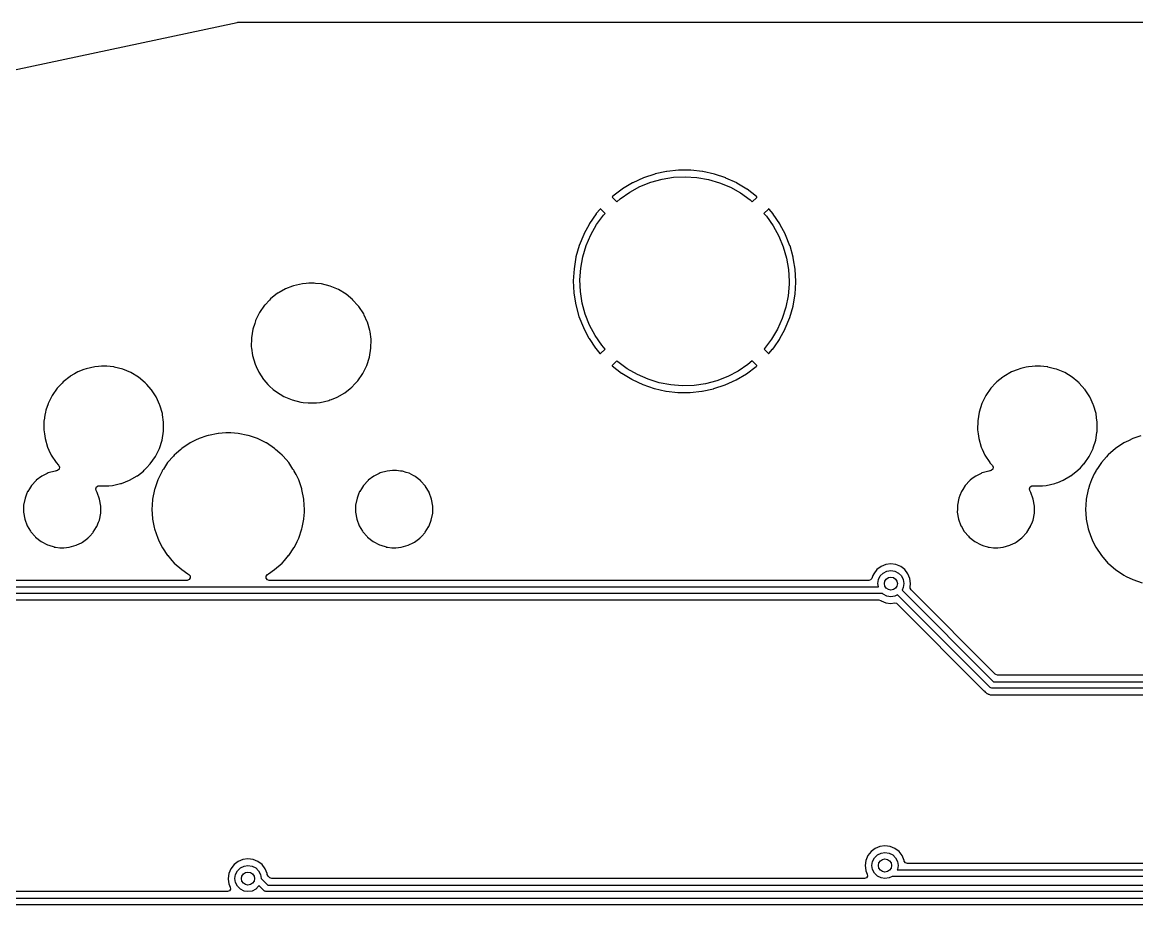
# Model space of a CAD drawing. Extents: x 0.6 to 14.8, y -5.2 to -0.6.
# Drawn here: x 12.115 to 13.458, y -1.656 to -0.594 of the extents above; entities that cross this region are included whole.
import ezdxf

# ---------------------------------------------------------------- set-up
doc = ezdxf.new("R2010")
doc.units = 0
doc.header["$MEASUREMENT"] = 0
doc.layers.add('BLACK', color=7, linetype='CONTINUOUS')

msp = doc.modelspace()

# ---------------------------------------------------------------- linework, layer by layer
at = {"layer": 'BLACK', "linetype": 'CONTINUOUS'}
for p, q in [((11.7682, -0.722441), (12.3743, -0.593609)), ((12.3743, -0.593609), (12.3751, -0.593524)), ((12.3751, -0.593524), (13.8593, -0.593524)), ((12.8777, -0.776304), (12.8641, -0.780837)), ((12.8779, -0.776248), (12.8777, -0.776304)), ((12.8918, -0.773204), (12.8779, -0.776248)), ((12.8921, -0.77317), (12.8918, -0.773204)), ((12.9063, -0.771652), (12.8921, -0.77317)), ((12.9065, -0.771641), (12.9063, -0.771652)), ((12.9208, -0.771666), (12.9065, -0.771641)), ((12.921, -0.771677), (12.9208, -0.771666)), ((12.9352, -0.773245), (12.921, -0.771677)), ((12.9354, -0.77328), (12.9352, -0.773245)), ((12.9493, -0.776372), (12.9354, -0.77328)), ((12.9495, -0.776429), (12.9493, -0.776372)), ((12.9631, -0.78101), (12.9495, -0.776429)), ((12.8508, -0.786984), (12.8385, -0.794321)), ((12.8474, -0.798208), (12.8597, -0.791518)), ((12.851, -0.786885), (12.8508, -0.786984)), ((12.8639, -0.780915), (12.851, -0.786885)), ((12.8597, -0.791518), (12.8728, -0.786249)), ((12.8641, -0.780837), (12.8639, -0.780915)), ((12.8728, -0.786249), (12.8863, -0.782466)), ((12.8863, -0.782466), (12.9002, -0.780218)), ((12.9002, -0.780218), (12.9143, -0.779531)), ((12.9143, -0.779531), (12.9283, -0.780414)), ((12.9283, -0.780414), (12.9422, -0.782856)), ((12.9422, -0.782856), (12.9556, -0.786827)), ((12.9556, -0.786827), (12.9686, -0.792278)), ((12.9633, -0.781088), (12.9631, -0.78101)), ((12.9762, -0.787104), (12.9633, -0.781088)), ((12.9764, -0.787203), (12.9762, -0.787104)), ((12.9886, -0.794583), (12.9764, -0.787203)), ((12.8264, -0.803533), (12.8262, -0.803994)), ((12.8262, -0.803994), (12.8262, -0.804168)), ((12.8262, -0.804168), (12.8262, -0.804194)), ((12.8262, -0.804194), (12.8318, -0.809769)), ((12.8268, -0.803194), (12.8264, -0.803533)), ((12.8269, -0.803057), (12.8268, -0.803194)), ((12.8383, -0.794439), (12.8269, -0.803057)), ((12.8358, -0.806235), (12.8474, -0.798208)), ((12.8385, -0.794321), (12.8383, -0.794439)), ((12.9686, -0.792278), (12.9809, -0.79914)), ((12.9809, -0.79914), (12.9923, -0.807328)), ((12.9888, -0.794701), (12.9886, -0.794583)), ((13.0002, -0.80336), (12.9888, -0.794701)), ((12.995, -0.809744), (13.0004, -0.804378)), ((13.0003, -0.803496), (13.0002, -0.80336)), ((13.0006, -0.803712), (13.0003, -0.803496)), ((13.0004, -0.804378), (13.0006, -0.80391)), ((13.0006, -0.803732), (13.0006, -0.803712)), ((13.0006, -0.80391), (13.0006, -0.803732)), ((12.8117, -0.818486), (12.807, -0.82401)), ((12.8118, -0.818412), (12.8117, -0.818486)), ((12.8119, -0.818392), (12.8118, -0.818412)), ((12.8124, -0.818631), (12.8119, -0.818392)), ((12.8176, -0.823867), (12.8124, -0.818631)), ((12.8318, -0.809769), (12.8358, -0.806235)), ((12.9923, -0.807328), (12.995, -0.809744)), ((13.0146, -0.818466), (13.0091, -0.823901)), ((13.0147, -0.818396), (13.0146, -0.818466)), ((13.0148, -0.818387), (13.0147, -0.818396)), ((13.0152, -0.818663), (13.0148, -0.818387)), ((13.0201, -0.824382), (13.0152, -0.818663)), ((12.8068, -0.824177), (12.7988, -0.83598)), ((12.807, -0.82401), (12.8068, -0.824177)), ((12.8075, -0.837265), (12.8158, -0.825886)), ((12.8158, -0.825886), (12.8176, -0.823867)), ((13.0091, -0.823901), (13.0121, -0.827257)), ((13.0121, -0.827257), (13.0202, -0.83875)), ((13.0202, -0.82455), (13.0201, -0.824382)), ((13.0282, -0.836381), (13.0202, -0.82455)), ((12.7987, -0.836161), (12.7919, -0.848765)), ((12.7988, -0.83598), (12.7987, -0.836161)), ((12.8005, -0.849495), (12.8075, -0.837265)), ((13.0202, -0.83875), (13.027, -0.851076)), ((13.0283, -0.836561), (13.0282, -0.836381)), ((13.035, -0.849189), (13.0283, -0.836561)), ((12.7919, -0.848955), (12.7865, -0.862213)), ((12.7919, -0.848765), (12.7919, -0.848955)), ((12.795, -0.862423), (12.8005, -0.849495)), ((13.027, -0.851076), (13.0324, -0.86408)), ((13.0351, -0.84938), (13.035, -0.849189)), ((13.0404, -0.862655), (13.0351, -0.84938)), ((12.7865, -0.862412), (12.7826, -0.876167)), ((12.7865, -0.862213), (12.7865, -0.862412)), ((12.7909, -0.875888), (12.795, -0.862423)), ((13.0324, -0.86408), (13.0362, -0.8776)), ((13.0405, -0.862856), (13.0404, -0.862655)), ((13.0443, -0.876623), (13.0405, -0.862856)), ((12.7825, -0.876373), (12.7802, -0.890464)), ((12.7826, -0.876167), (12.7825, -0.876373)), ((12.7884, -0.889722), (12.7909, -0.875888)), ((13.0362, -0.8776), (13.0386, -0.891468)), ((13.0443, -0.87683), (13.0443, -0.876623)), ((13.0448, -0.879646), (13.0443, -0.87683)), ((13.0466, -0.89093), (13.0448, -0.879646)), ((12.7802, -0.890674), (12.7793, -0.904939)), ((12.7802, -0.890464), (12.7802, -0.890674)), ((12.7874, -0.903753), (12.7884, -0.889722)), ((13.0386, -0.891468), (13.0394, -0.905512)), ((13.0467, -0.891139), (13.0466, -0.89093)), ((13.0474, -0.905456), (13.0467, -0.891139)), ((12.4409, -0.911387), (12.4324, -0.914692)), ((12.4423, -0.910863), (12.4409, -0.911387)), ((12.4424, -0.91081), (12.4423, -0.910862)), ((12.4423, -0.910862), (12.4423, -0.910863)), ((12.4529, -0.908446), (12.4424, -0.91081)), ((12.453, -0.908435), (12.4529, -0.908446)), ((12.4574, -0.908107), (12.453, -0.908435)), ((12.453, -0.908435), (12.453, -0.908435)), ((12.4608, -0.907854), (12.4574, -0.908107)), ((12.4672, -0.907854), (12.4608, -0.907854)), ((12.4687, -0.908003), (12.4672, -0.907854)), ((12.476, -0.908736), (12.4687, -0.908003)), ((12.4761, -0.90875), (12.476, -0.908736)), ((12.476, -0.908736), (12.476, -0.908736)), ((12.4865, -0.911387), (12.4761, -0.90875)), ((12.4964, -0.915529), (12.4865, -0.911387)), ((12.7793, -0.904939), (12.7793, -0.905149)), ((12.7793, -0.905149), (12.7801, -0.919419)), ((12.788, -0.917806), (12.7874, -0.903753)), ((13.0393, -0.909029), (13.0381, -0.923045)), ((13.0394, -0.905512), (13.0393, -0.909029)), ((13.0466, -0.920814), (13.0474, -0.906504)), ((13.0474, -0.905568), (13.0474, -0.905456)), ((13.0474, -0.906392), (13.0474, -0.905568)), ((13.0474, -0.906504), (13.0474, -0.906392)), ((12.4231, -0.920008), (12.4147, -0.926639)), ((12.4233, -0.919936), (12.4231, -0.920008)), ((12.4249, -0.919024), (12.4233, -0.919936)), ((12.4324, -0.914692), (12.4249, -0.919024)), ((12.5055, -0.921086), (12.4964, -0.915529)), ((12.5056, -0.921179), (12.5055, -0.921086)), ((12.5136, -0.927843), (12.5056, -0.921179)), ((12.7801, -0.919419), (12.7801, -0.919629)), ((12.7801, -0.919629), (12.7823, -0.933737)), ((12.7902, -0.931705), (12.788, -0.917806)), ((13.0381, -0.923045), (13.0354, -0.936843)), ((13.0441, -0.935107), (13.0465, -0.921024)), ((13.0465, -0.921024), (13.0466, -0.920814)), ((12.4074, -0.934441), (12.4013, -0.943242)), ((12.4081, -0.933737), (12.4074, -0.934441)), ((12.4134, -0.928043), (12.4081, -0.933737)), ((12.4147, -0.926639), (12.4134, -0.928043)), ((12.5138, -0.927935), (12.5136, -0.927843)), ((12.5139, -0.928043), (12.5138, -0.927935)), ((12.5197, -0.93456), (12.5139, -0.928043)), ((12.5139, -0.928043), (12.5139, -0.928043)), ((12.5209, -0.935927), (12.5197, -0.93456)), ((12.5268, -0.944885), (12.5209, -0.935927)), ((12.7823, -0.933737), (12.7824, -0.933943)), ((12.7824, -0.933943), (12.7862, -0.947724)), ((12.7938, -0.945279), (12.7902, -0.931705)), ((13.0354, -0.936843), (13.0312, -0.95025)), ((13.0402, -0.949054), (13.0441, -0.935313)), ((13.0441, -0.935313), (13.0441, -0.935107)), ((12.3965, -0.952987), (12.3955, -0.956159)), ((12.4013, -0.943242), (12.3965, -0.952849)), ((12.3965, -0.952849), (12.3965, -0.952987)), ((12.3965, -0.952987), (12.3965, -0.952987)), ((12.5274, -0.946292), (12.5268, -0.944885)), ((12.531, -0.954169), (12.5274, -0.946292)), ((12.7862, -0.947724), (12.7862, -0.947924)), ((12.7862, -0.947924), (12.7915, -0.961218)), ((12.799, -0.958356), (12.7938, -0.945279)), ((13.0312, -0.95025), (13.0254, -0.963099)), ((13.0347, -0.962492), (13.0401, -0.949254)), ((13.0401, -0.949254), (13.0402, -0.949054)), ((12.3933, -0.96305), (12.3916, -0.973623)), ((12.3955, -0.956159), (12.3933, -0.96305)), ((12.5312, -0.954612), (12.531, -0.954169)), ((12.5342, -0.964896), (12.5312, -0.954612)), ((12.5345, -0.966437), (12.5342, -0.964896)), ((12.5357, -0.975366), (12.5345, -0.966437)), ((12.7915, -0.961218), (12.7915, -0.96141)), ((12.7915, -0.96141), (12.7982, -0.97406)), ((12.8056, -0.970775), (12.799, -0.958356)), ((13.0254, -0.963099), (13.0183, -0.97523)), ((13.0279, -0.975263), (13.0346, -0.962683)), ((13.0346, -0.962683), (13.0347, -0.962492)), ((12.3916, -0.974133), (12.3914, -0.984333)), ((12.3916, -0.973623), (12.3916, -0.973767)), ((12.3916, -0.973767), (12.3916, -0.973767)), ((12.3916, -0.973767), (12.3916, -0.974133)), ((12.5355, -0.98622), (12.5357, -0.975509)), ((12.5357, -0.975509), (12.5357, -0.975366)), ((12.7982, -0.97406), (12.7983, -0.974241)), ((12.7983, -0.974241), (12.8063, -0.986101)), ((12.8136, -0.982381), (12.8056, -0.970775)), ((13.0183, -0.97523), (13.0099, -0.986493)), ((13.0216, -0.984333), (13.0277, -0.975443)), ((13.0277, -0.975443), (13.0279, -0.975263)), ((12.3914, -0.984333), (12.3914, -0.984476)), ((12.3914, -0.984476), (12.3914, -0.984476)), ((12.3914, -0.984476), (12.3917, -0.986076)), ((12.3917, -0.986076), (12.3929, -0.994947)), ((12.5338, -0.996792), (12.5355, -0.98622)), ((12.8063, -0.986101), (12.8064, -0.986269)), ((12.8064, -0.986269), (12.8115, -0.992362)), ((12.8115, -0.992362), (12.812, -0.992639)), ((12.812, -0.992639), (12.8121, -0.992631)), ((12.8121, -0.992631), (12.8122, -0.992558)), ((12.8122, -0.992558), (12.8176, -0.987106)), ((12.8176, -0.987106), (12.8136, -0.982381)), ((13.0099, -0.986493), (13.0092, -0.987208)), ((13.0092, -0.987208), (13.0144, -0.992392)), ((13.0144, -0.992392), (13.0149, -0.992631)), ((13.0149, -0.992631), (13.015, -0.99261)), ((13.015, -0.99261), (13.0151, -0.99254)), ((13.0151, -0.99254), (13.0195, -0.987385)), ((13.0195, -0.987385), (13.0197, -0.987218)), ((13.0197, -0.987218), (13.0216, -0.984333)), ((12.3929, -0.994947), (12.3959, -1.00523)), ((12.3959, -1.00523), (12.3959, -1.00536)), ((12.3959, -1.00536), (12.3959, -1.00536)), ((12.3959, -1.00536), (12.3973, -1.00834)), ((12.5305, -1.00713), (12.5306, -1.00699)), ((12.5306, -1.00699), (12.5338, -0.996792)), ((12.8264, -1.00666), (12.8261, -1.00713)), ((12.8317, -1.00132), (12.8264, -1.00666)), ((12.8331, -1.00258), (12.8317, -1.00132)), ((12.8444, -1.01093), (12.8331, -1.00258)), ((12.9896, -1.00586), (12.9779, -1.01373)), ((12.995, -1.00125), (12.9896, -1.00586)), ((13.0005, -1.00681), (12.995, -1.00125)), ((13.0003, -1.00747), (13.0006, -1.00701)), ((13.0006, -1.00684), (13.0005, -1.00681)), ((13.0006, -1.00701), (13.0006, -1.00684)), ((12.1731, -1.02001), (12.1647, -1.02664)), ((12.1733, -1.01994), (12.1731, -1.02001)), ((12.1785, -1.01696), (12.1733, -1.01994)), ((12.1824, -1.01469), (12.1785, -1.01696)), ((12.1898, -1.01184), (12.1824, -1.01469)), ((12.1923, -1.01086), (12.1898, -1.01184)), ((12.1924, -1.01081), (12.1923, -1.01086)), ((12.1923, -1.01086), (12.1923, -1.01086)), ((12.2029, -1.00845), (12.1924, -1.01081)), ((12.203, -1.00844), (12.2029, -1.00845)), ((12.2073, -1.00812), (12.203, -1.00844)), ((12.203, -1.00844), (12.203, -1.00844)), ((12.2108, -1.00785), (12.2073, -1.00812)), ((12.2172, -1.00785), (12.2108, -1.00785)), ((12.2213, -1.00827), (12.2172, -1.00785)), ((12.226, -1.00874), (12.2213, -1.00827)), ((12.2261, -1.00875), (12.226, -1.00874)), ((12.226, -1.00874), (12.226, -1.00874)), ((12.2365, -1.01139), (12.2261, -1.00875)), ((12.2464, -1.01553), (12.2365, -1.01139)), ((12.2555, -1.02109), (12.2464, -1.01553)), ((12.3973, -1.00834), (12.4003, -1.01496)), ((12.4003, -1.01496), (12.4062, -1.02392)), ((12.5197, -1.0254), (12.5258, -1.0166)), ((12.5258, -1.0166), (12.5305, -1.00713)), ((12.8261, -1.00713), (12.8262, -1.00731)), ((12.8262, -1.00731), (12.8262, -1.00736)), ((12.8262, -1.00736), (12.8376, -1.01606)), ((12.8376, -1.01606), (12.8377, -1.01618)), ((12.8377, -1.01618), (12.8499, -1.0236)), ((12.8566, -1.01796), (12.8444, -1.01093)), ((12.8695, -1.02359), (12.8566, -1.01796)), ((12.9654, -1.02024), (12.9523, -1.02533)), ((12.9779, -1.01373), (12.9654, -1.02024)), ((12.9756, -1.02426), (12.9879, -1.01696)), ((12.9879, -1.01696), (12.988, -1.01685)), ((12.988, -1.01685), (12.9995, -1.00827)), ((12.9995, -1.00827), (12.9996, -1.00813)), ((12.9996, -1.00813), (13.0003, -1.00747)), ((13.298, -1.0201), (13.2968, -1.02109)), ((13.2981, -1.02001), (13.298, -1.0201)), ((13.298, -1.0201), (13.298, -1.0201)), ((13.3074, -1.01469), (13.2981, -1.02001)), ((13.3152, -1.01167), (13.3074, -1.01469)), ((13.3173, -1.01086), (13.3152, -1.01167)), ((13.3174, -1.01081), (13.3173, -1.01086)), ((13.3173, -1.01086), (13.3173, -1.01086)), ((13.3184, -1.01059), (13.3174, -1.01081)), ((13.3249, -1.00912), (13.3184, -1.01059)), ((13.3279, -1.00845), (13.3249, -1.00912)), ((13.328, -1.00844), (13.3279, -1.00845)), ((13.3323, -1.00812), (13.328, -1.00844)), ((13.328, -1.00844), (13.328, -1.00844)), ((13.3358, -1.00785), (13.3323, -1.00812)), ((13.3422, -1.00785), (13.3358, -1.00785)), ((13.3463, -1.00827), (13.3422, -1.00785)), ((13.351, -1.00874), (13.3463, -1.00827)), ((13.3511, -1.00875), (13.351, -1.00874)), ((13.351, -1.00874), (13.351, -1.00874)), ((13.3512, -1.00879), (13.3511, -1.00875)), ((13.3593, -1.01084), (13.3512, -1.00879)), ((13.3512, -1.00879), (13.3512, -1.00879)), ((13.3615, -1.01139), (13.3593, -1.01084)), ((13.3714, -1.01553), (13.3615, -1.01139)), ((13.3805, -1.02109), (13.3714, -1.01553)), ((12.1579, -1.0339), (12.1574, -1.03444)), ((12.1634, -1.02804), (12.1579, -1.0339)), ((12.1647, -1.02664), (12.1634, -1.02804)), ((12.2556, -1.02118), (12.2555, -1.02109)), ((12.2636, -1.02784), (12.2556, -1.02118)), ((12.2638, -1.02794), (12.2636, -1.02784)), ((12.2639, -1.02804), (12.2638, -1.02794)), ((12.2654, -1.02977), (12.2639, -1.02804)), ((12.2639, -1.02804), (12.2639, -1.02804)), ((12.2709, -1.03593), (12.2654, -1.02977)), ((12.4062, -1.02392), (12.4063, -1.02402)), ((12.4063, -1.02402), (12.4063, -1.02402)), ((12.4063, -1.02402), (12.4115, -1.02984)), ((12.4115, -1.02984), (12.4133, -1.03191)), ((12.4133, -1.03191), (12.4135, -1.032)), ((12.4135, -1.032), (12.4135, -1.032)), ((12.4135, -1.032), (12.4179, -1.03573)), ((12.5105, -1.03469), (12.5124, -1.0332)), ((12.5124, -1.0332), (12.5162, -1.0291)), ((12.5162, -1.0291), (12.5196, -1.02551)), ((12.5196, -1.02551), (12.5197, -1.0254)), ((12.5196, -1.02551), (12.5196, -1.02551)), ((12.8499, -1.0236), (12.8501, -1.0237)), ((12.8501, -1.0237), (12.8631, -1.02976)), ((12.8631, -1.02976), (12.8633, -1.02984)), ((12.8633, -1.02984), (12.8768, -1.03447)), ((12.8829, -1.02775), (12.8695, -1.02359)), ((12.8967, -1.03039), (12.8829, -1.02775)), ((12.9107, -1.03147), (12.8967, -1.03039)), ((12.9248, -1.03098), (12.9107, -1.03147)), ((12.9387, -1.02892), (12.9248, -1.03098)), ((12.9523, -1.02533), (12.9387, -1.02892)), ((12.9486, -1.03484), (12.9622, -1.03036)), ((12.9622, -1.03036), (12.9624, -1.03028)), ((12.9624, -1.03028), (12.9754, -1.02436)), ((12.9754, -1.02436), (12.9756, -1.02426)), ((13.2885, -1.02794), (13.2825, -1.03434)), ((13.2897, -1.02664), (13.2885, -1.02794)), ((13.2968, -1.02109), (13.2897, -1.02664)), ((13.3806, -1.02118), (13.3805, -1.02109)), ((13.3873, -1.02674), (13.3806, -1.02118)), ((13.3888, -1.02794), (13.3873, -1.02674)), ((13.3889, -1.02804), (13.3888, -1.02794)), ((13.3958, -1.03582), (13.3889, -1.02804)), ((13.3889, -1.02804), (13.3889, -1.02804)), ((12.1513, -1.04324), (12.1465, -1.05285)), ((12.1574, -1.03444), (12.1513, -1.04324)), ((12.271, -1.03605), (12.2709, -1.03593)), ((12.2718, -1.03738), (12.271, -1.03605)), ((12.271, -1.03605), (12.271, -1.03605)), ((12.2768, -1.04488), (12.2718, -1.03738)), ((12.2784, -1.04846), (12.2768, -1.04488)), ((12.4179, -1.03573), (12.4216, -1.03876)), ((12.4216, -1.03876), (12.4307, -1.04431)), ((12.4307, -1.04431), (12.4406, -1.04846)), ((12.4879, -1.04779), (12.4947, -1.04515)), ((12.4947, -1.04515), (12.504, -1.03984)), ((12.504, -1.03984), (12.5041, -1.03975)), ((12.5041, -1.03975), (12.5105, -1.03469)), ((12.8768, -1.03447), (12.877, -1.03452)), ((12.877, -1.03452), (12.8909, -1.03767)), ((12.8909, -1.03767), (12.8911, -1.0377)), ((12.8911, -1.0377), (12.9053, -1.03932)), ((12.9053, -1.03932), (12.9055, -1.03933)), ((12.9055, -1.03933), (12.9198, -1.03941)), ((12.9198, -1.03941), (12.92, -1.0394)), ((12.92, -1.0394), (12.9343, -1.03793)), ((12.9343, -1.03793), (12.9345, -1.03789)), ((12.9345, -1.03789), (12.9484, -1.0349)), ((12.9484, -1.0349), (12.9486, -1.03484)), ((13.2763, -1.04324), (13.2715, -1.05285)), ((13.2824, -1.03444), (13.2763, -1.04324)), ((13.2825, -1.03434), (13.2824, -1.03444)), ((13.2825, -1.03434), (13.2825, -1.03434)), ((13.3959, -1.03593), (13.3958, -1.03582)), ((13.396, -1.03605), (13.3959, -1.03593)), ((13.3968, -1.03729), (13.396, -1.03605)), ((13.396, -1.03605), (13.396, -1.03605)), ((13.4018, -1.04488), (13.3968, -1.03729)), ((13.4034, -1.04846), (13.4018, -1.04488)), ((12.1465, -1.05299), (12.144, -1.0609)), ((12.1465, -1.05285), (12.1465, -1.05299)), ((12.1465, -1.05299), (12.1465, -1.05299)), ((12.2809, -1.05385), (12.2784, -1.04846)), ((12.2812, -1.05461), (12.2809, -1.05385)), ((12.2842, -1.0649), (12.2812, -1.05461)), ((12.4406, -1.04846), (12.451, -1.05109)), ((12.451, -1.05109), (12.4511, -1.05111)), ((12.4511, -1.05111), (12.4511, -1.05111)), ((12.4511, -1.05111), (12.4537, -1.05136)), ((12.4537, -1.05136), (12.4599, -1.05199)), ((12.4599, -1.05199), (12.4663, -1.05199)), ((12.4663, -1.05199), (12.4698, -1.05172)), ((12.4698, -1.05172), (12.4741, -1.05141)), ((12.4741, -1.05141), (12.4742, -1.0514)), ((12.4741, -1.05141), (12.4741, -1.05141)), ((12.4742, -1.0514), (12.4847, -1.04903)), ((12.4847, -1.04903), (12.4861, -1.04849)), ((12.4861, -1.04849), (12.4879, -1.04779)), ((13.2715, -1.05285), (13.2683, -1.06305)), ((13.4059, -1.05385), (13.4034, -1.04846)), ((13.4062, -1.05461), (13.4059, -1.05385)), ((13.4092, -1.0649), (13.4062, -1.05461)), ((12.1416, -1.07377), (12.1415, -1.07449)), ((12.1417, -1.07283), (12.1416, -1.07362)), ((12.1416, -1.07362), (12.1416, -1.07377)), ((12.1416, -1.07377), (12.1416, -1.07377)), ((12.1427, -1.06666), (12.1417, -1.07283)), ((12.1433, -1.06305), (12.1427, -1.06666)), ((12.144, -1.0609), (12.1433, -1.06305)), ((12.2844, -1.06643), (12.2842, -1.0649)), ((12.2857, -1.07537), (12.2844, -1.06643)), ((13.2666, -1.07362), (13.2664, -1.08433)), ((13.2683, -1.06305), (13.2666, -1.07362)), ((13.4099, -1.06986), (13.4092, -1.0649)), ((13.4107, -1.07525), (13.4099, -1.06986)), ((12.1415, -1.07449), (12.1414, -1.08433)), ((12.1414, -1.08433), (12.1414, -1.08448)), ((12.1414, -1.08448), (12.1414, -1.08448)), ((12.1414, -1.08448), (12.1421, -1.08927)), ((12.2838, -1.09679), (12.2855, -1.08622)), ((12.2855, -1.08622), (12.2857, -1.07551)), ((12.2857, -1.07551), (12.2857, -1.07537)), ((13.2664, -1.08433), (13.2664, -1.08448)), ((13.2664, -1.08448), (13.2664, -1.08448)), ((13.2664, -1.08448), (13.2671, -1.08917)), ((13.4088, -1.09679), (13.4103, -1.08745)), ((13.4103, -1.08745), (13.4105, -1.08636)), ((13.4105, -1.08622), (13.4107, -1.07551)), ((13.4105, -1.08636), (13.4105, -1.08622)), ((13.4105, -1.08636), (13.4105, -1.08636)), ((13.4107, -1.07551), (13.4107, -1.07525)), ((12.1421, -1.08927), (12.1429, -1.09495)), ((12.1429, -1.09495), (12.1459, -1.10523)), ((12.2806, -1.10699), (12.2838, -1.09679)), ((12.3176, -1.10029), (12.3076, -1.10697)), ((12.3177, -1.10023), (12.3176, -1.10029)), ((12.3241, -1.09705), (12.3177, -1.10023)), ((12.3177, -1.10023), (12.3177, -1.10023)), ((12.3284, -1.09497), (12.3241, -1.09705)), ((12.338, -1.09171), (12.3284, -1.09497)), ((12.3396, -1.09115), (12.338, -1.09171)), ((12.3398, -1.09111), (12.3396, -1.09115)), ((12.3396, -1.09115), (12.3396, -1.09115)), ((12.3515, -1.08876), (12.3398, -1.09111)), ((12.3517, -1.08875), (12.3515, -1.08876)), ((12.3605, -1.08817), (12.3517, -1.08875)), ((12.3517, -1.08875), (12.3517, -1.08875)), ((12.3666, -1.08817), (12.3605, -1.08817)), ((12.3605, -1.08817), (12.3605, -1.08817)), ((12.3605, -1.08817), (12.3605, -1.08817)), ((12.3754, -1.08875), (12.3666, -1.08817)), ((12.3666, -1.08817), (12.3666, -1.08817)), ((12.3666, -1.08817), (12.3666, -1.08817)), ((12.3756, -1.08876), (12.3754, -1.08875)), ((12.3754, -1.08875), (12.3754, -1.08875)), ((12.3873, -1.09111), (12.3756, -1.08876)), ((12.3875, -1.09115), (12.3873, -1.09111)), ((12.3891, -1.09171), (12.3875, -1.09115)), ((12.3875, -1.09115), (12.3875, -1.09115)), ((12.3987, -1.09497), (12.3891, -1.09171)), ((12.403, -1.09705), (12.3987, -1.09497)), ((12.4094, -1.10023), (12.403, -1.09705)), ((12.4095, -1.10029), (12.4094, -1.10023)), ((12.4094, -1.10023), (12.4094, -1.10023)), ((12.4195, -1.10697), (12.4095, -1.10029)), ((13.2671, -1.08917), (13.2679, -1.09495)), ((13.2679, -1.09495), (13.2709, -1.10523)), ((13.4059, -1.10603), (13.4088, -1.09693)), ((13.4088, -1.09693), (13.4088, -1.09679)), ((13.4426, -1.10029), (13.4326, -1.10697)), ((13.4427, -1.10023), (13.4426, -1.10029)), ((13.4482, -1.09751), (13.4427, -1.10023)), ((13.4427, -1.10023), (13.4427, -1.10023)), ((13.4534, -1.09497), (13.4482, -1.09751)), ((13.463, -1.09171), (13.4534, -1.09497)), ((12.1459, -1.10523), (12.1459, -1.10536)), ((12.1459, -1.10536), (12.1459, -1.10536)), ((12.1459, -1.10536), (12.1475, -1.10885)), ((12.1475, -1.10885), (12.1503, -1.11496)), ((12.2758, -1.1166), (12.2806, -1.10699)), ((12.3013, -1.11246), (12.2985, -1.1149)), ((12.3065, -1.10795), (12.3013, -1.11246)), ((12.3076, -1.10697), (12.3065, -1.10795)), ((12.4206, -1.10795), (12.4195, -1.10697)), ((12.4258, -1.11246), (12.4206, -1.10795)), ((12.4286, -1.1149), (12.4258, -1.11246)), ((13.2709, -1.10523), (13.2709, -1.10536)), ((13.2709, -1.10536), (13.2709, -1.10536)), ((13.2709, -1.10536), (13.2719, -1.10759)), ((13.2719, -1.10759), (13.2753, -1.11496)), ((13.4008, -1.1166), (13.4056, -1.10699)), ((13.4056, -1.10699), (13.4059, -1.10603)), ((13.4325, -1.10706), (13.4239, -1.11457)), ((13.4326, -1.10697), (13.4325, -1.10706)), ((13.4325, -1.10706), (13.4325, -1.10706)), ((12.1503, -1.11496), (12.1562, -1.12392)), ((12.1562, -1.12392), (12.1589, -1.12689)), ((12.1589, -1.12689), (12.1593, -1.12739)), ((12.1593, -1.12739), (12.1603, -1.1296)), ((12.2651, -1.13036), (12.2696, -1.12551)), ((12.2696, -1.12551), (12.2697, -1.1254)), ((12.2696, -1.12551), (12.2696, -1.12551)), ((12.2697, -1.1254), (12.2758, -1.1166)), ((12.2906, -1.12395), (12.2855, -1.13165)), ((12.2975, -1.11606), (12.2906, -1.12395)), ((12.2984, -1.115), (12.2975, -1.11606)), ((12.2985, -1.1149), (12.2984, -1.115)), ((12.2984, -1.115), (12.2984, -1.115)), ((12.4287, -1.115), (12.4286, -1.1149)), ((12.4296, -1.11606), (12.4287, -1.115)), ((12.4287, -1.115), (12.4287, -1.115)), ((12.4365, -1.12395), (12.4296, -1.11606)), ((12.4416, -1.13165), (12.4365, -1.12395)), ((13.2753, -1.11496), (13.2812, -1.12392)), ((13.2812, -1.12392), (13.2813, -1.12402)), ((13.2813, -1.12402), (13.2813, -1.12402)), ((13.2813, -1.12402), (13.2843, -1.12739)), ((13.2843, -1.12739), (13.2853, -1.1296)), ((13.3903, -1.13009), (13.3946, -1.12551)), ((13.3946, -1.12551), (13.3947, -1.1254)), ((13.3946, -1.12551), (13.3946, -1.12551)), ((13.3947, -1.1254), (13.4008, -1.1166)), ((13.4156, -1.12395), (13.4108, -1.13119)), ((13.4219, -1.11678), (13.4156, -1.12395)), ((13.4234, -1.115), (13.4219, -1.11678)), ((13.4235, -1.1149), (13.4234, -1.115)), ((13.4239, -1.11457), (13.4235, -1.1149)), ((12.1392, -1.14012), (12.1323, -1.14523)), ((12.1454, -1.13705), (12.1392, -1.14012)), ((12.1467, -1.13643), (12.1454, -1.13705)), ((12.1468, -1.13635), (12.1467, -1.13643)), ((12.1467, -1.13643), (12.1467, -1.13643)), ((12.155, -1.13403), (12.1468, -1.13635)), ((12.1561, -1.13393), (12.155, -1.13403)), ((12.1568, -1.13387), (12.1561, -1.13393)), ((12.158, -1.13356), (12.1568, -1.13387)), ((12.1598, -1.13195), (12.158, -1.13356)), ((12.1603, -1.1296), (12.1598, -1.13195)), ((12.2447, -1.14515), (12.254, -1.13984)), ((12.254, -1.13984), (12.2541, -1.13975)), ((12.2541, -1.13975), (12.2613, -1.13403)), ((12.2613, -1.13403), (12.2624, -1.1332)), ((12.2624, -1.1332), (12.2651, -1.13036)), ((12.2818, -1.13815), (12.2786, -1.14473)), ((12.2839, -1.13406), (12.2818, -1.13815)), ((12.2844, -1.1332), (12.2839, -1.13395)), ((12.2839, -1.13395), (12.2839, -1.13406)), ((12.2839, -1.13406), (12.2839, -1.13406)), ((12.2855, -1.13165), (12.2844, -1.1332)), ((12.4427, -1.1332), (12.4416, -1.13165)), ((12.4432, -1.13395), (12.4427, -1.1332)), ((12.4432, -1.13406), (12.4432, -1.13395)), ((12.4453, -1.13815), (12.4432, -1.13406)), ((12.4432, -1.13406), (12.4432, -1.13406)), ((12.4485, -1.14473), (12.4453, -1.13815)), ((12.5392, -1.14012), (12.5323, -1.14523)), ((12.5454, -1.13705), (12.5392, -1.14012)), ((12.5467, -1.13643), (12.5454, -1.13705)), ((12.5468, -1.13635), (12.5467, -1.13643)), ((12.5467, -1.13643), (12.5467, -1.13643)), ((12.555, -1.13403), (12.5468, -1.13635)), ((12.5614, -1.13344), (12.555, -1.13403)), ((12.5663, -1.13344), (12.5614, -1.13344)), ((12.5712, -1.13403), (12.5663, -1.13344)), ((12.5731, -1.13424), (12.5712, -1.13403)), ((12.5733, -1.13427), (12.5731, -1.13424)), ((12.5731, -1.13424), (12.5731, -1.13424)), ((12.5734, -1.13432), (12.5733, -1.13427)), ((12.578, -1.13574), (12.5734, -1.13432)), ((12.5734, -1.13432), (12.5734, -1.13432)), ((12.5814, -1.1368), (12.578, -1.13574)), ((12.5872, -1.13984), (12.5814, -1.1368)), ((12.5883, -1.14042), (12.5872, -1.13984)), ((12.589, -1.14078), (12.5883, -1.14042)), ((12.5957, -1.14606), (12.589, -1.14078)), ((13.2642, -1.14012), (13.2613, -1.14227)), ((13.2707, -1.13688), (13.2642, -1.14012)), ((13.2717, -1.13643), (13.2707, -1.13688)), ((13.2718, -1.13635), (13.2717, -1.13643)), ((13.2717, -1.13643), (13.2717, -1.13643)), ((13.28, -1.13403), (13.2718, -1.13635)), ((13.2811, -1.13393), (13.28, -1.13403)), ((13.2818, -1.13387), (13.2811, -1.13393)), ((13.283, -1.13356), (13.2818, -1.13387)), ((13.2848, -1.13195), (13.283, -1.13356)), ((13.2853, -1.1296), (13.2848, -1.13195)), ((13.3697, -1.14515), (13.3786, -1.14004)), ((13.3786, -1.14004), (13.3788, -1.13991)), ((13.3788, -1.13991), (13.379, -1.13983)), ((13.3788, -1.13991), (13.3788, -1.13991)), ((13.379, -1.13983), (13.3874, -1.1332)), ((13.3874, -1.1332), (13.3903, -1.13009)), ((13.4071, -1.13759), (13.4036, -1.14473)), ((13.4089, -1.13406), (13.4071, -1.13759)), ((13.4094, -1.1332), (13.4089, -1.13395)), ((13.4089, -1.13395), (13.4089, -1.13406)), ((13.4089, -1.13406), (13.4089, -1.13406)), ((13.4108, -1.13119), (13.4094, -1.1332)), ((12.1264, -1.15166), (12.1241, -1.15533)), ((12.1265, -1.15151), (12.1264, -1.15166)), ((12.1264, -1.15166), (12.1264, -1.15166)), ((12.1267, -1.15131), (12.1265, -1.15151)), ((12.1322, -1.14537), (12.1267, -1.15131)), ((12.1323, -1.14523), (12.1322, -1.14537)), ((12.1322, -1.14537), (12.1322, -1.14537)), ((12.2039, -1.15533), (12.2048, -1.15312)), ((12.2048, -1.15312), (12.2069, -1.15189)), ((12.2069, -1.15189), (12.2081, -1.15181)), ((12.2081, -1.15181), (12.2099, -1.15199)), ((12.2099, -1.15199), (12.2163, -1.15199)), ((12.2163, -1.15199), (12.2198, -1.15172)), ((12.2198, -1.15172), (12.2241, -1.15141)), ((12.2241, -1.15141), (12.2242, -1.1514)), ((12.2241, -1.15141), (12.2241, -1.15141)), ((12.2242, -1.1514), (12.2337, -1.14927)), ((12.2337, -1.14927), (12.2345, -1.14906)), ((12.2345, -1.14906), (12.2347, -1.14903)), ((12.2347, -1.14903), (12.235, -1.1489)), ((12.235, -1.1489), (12.2398, -1.14705)), ((12.2398, -1.14705), (12.2447, -1.14515)), ((12.2762, -1.15189), (12.275, -1.15533)), ((12.2786, -1.14473), (12.2762, -1.15189)), ((12.4509, -1.15189), (12.4485, -1.14473)), ((12.4521, -1.15533), (12.4509, -1.15189)), ((12.5264, -1.15166), (12.5241, -1.15533)), ((12.5265, -1.15151), (12.5264, -1.15166)), ((12.5264, -1.15166), (12.5264, -1.15166)), ((12.5267, -1.15131), (12.5265, -1.15151)), ((12.5322, -1.14537), (12.5267, -1.15131)), ((12.5323, -1.14523), (12.5322, -1.14537)), ((12.5322, -1.14537), (12.5322, -1.14537)), ((12.5958, -1.1462), (12.5957, -1.14606)), ((12.6009, -1.15199), (12.5958, -1.1462)), ((12.5958, -1.1462), (12.5958, -1.1462)), ((12.6013, -1.15249), (12.6009, -1.15199)), ((12.6014, -1.15264), (12.6013, -1.15249)), ((12.6056, -1.15967), (12.6014, -1.15264)), ((12.6014, -1.15264), (12.6014, -1.15264)), ((13.2514, -1.15166), (13.2486, -1.15612)), ((13.2515, -1.15151), (13.2514, -1.15166)), ((13.2514, -1.15166), (13.2514, -1.15166)), ((13.2517, -1.15136), (13.2515, -1.15151)), ((13.2572, -1.14537), (13.2517, -1.15136)), ((13.2573, -1.14523), (13.2572, -1.14537)), ((13.2578, -1.14485), (13.2573, -1.14523)), ((13.2613, -1.14227), (13.2578, -1.14485)), ((13.3289, -1.15533), (13.3298, -1.15312)), ((13.3298, -1.15312), (13.3319, -1.15189)), ((13.3319, -1.15189), (13.3331, -1.15181)), ((13.3331, -1.15181), (13.3349, -1.15199)), ((13.3349, -1.15199), (13.3413, -1.15199)), ((13.3413, -1.15199), (13.3448, -1.15172)), ((13.3448, -1.15172), (13.3491, -1.15141)), ((13.3491, -1.15141), (13.3492, -1.1514)), ((13.3491, -1.15141), (13.3491, -1.15141)), ((13.3492, -1.1514), (13.3597, -1.14903)), ((13.3597, -1.14903), (13.3616, -1.1483)), ((13.3616, -1.1483), (13.363, -1.14774)), ((13.363, -1.14774), (13.3697, -1.14515)), ((13.4014, -1.15123), (13.4, -1.15533)), ((13.4036, -1.14473), (13.4014, -1.15123)), ((12.1188, -1.16666), (12.1171, -1.17504)), ((12.1206, -1.16206), (12.1188, -1.16666)), ((12.1219, -1.1589), (12.1206, -1.16206)), ((12.122, -1.15873), (12.1219, -1.1589)), ((12.1219, -1.1589), (12.1219, -1.1589)), ((12.1241, -1.15533), (12.122, -1.15873)), ((12.2044, -1.15768), (12.2039, -1.15533)), ((12.2057, -1.15983), (12.2044, -1.15768)), ((12.2086, -1.16784), (12.2057, -1.15983)), ((12.2101, -1.17626), (12.2086, -1.16784)), ((12.2724, -1.16805), (12.2719, -1.17522)), ((12.2747, -1.15612), (12.2724, -1.16792)), ((12.2724, -1.16792), (12.2724, -1.16805)), ((12.2724, -1.16805), (12.2724, -1.16805)), ((12.275, -1.15533), (12.2747, -1.15612)), ((12.4524, -1.15612), (12.4521, -1.15533)), ((12.4547, -1.16792), (12.4524, -1.15612)), ((12.4547, -1.16805), (12.4547, -1.16792)), ((12.4552, -1.17522), (12.4547, -1.16805)), ((12.4547, -1.16805), (12.4547, -1.16805)), ((12.5188, -1.16666), (12.5171, -1.17504)), ((12.5206, -1.16206), (12.5188, -1.16666)), ((12.5219, -1.1589), (12.5206, -1.16206)), ((12.522, -1.15873), (12.5219, -1.1589)), ((12.5219, -1.1589), (12.5219, -1.1589)), ((12.5241, -1.15533), (12.522, -1.15873)), ((12.6057, -1.15983), (12.6056, -1.15967)), ((12.6056, -1.15967), (12.6056, -1.15967)), ((12.6086, -1.16784), (12.6057, -1.15983)), ((12.6101, -1.17626), (12.6086, -1.16784)), ((13.2438, -1.16666), (13.2421, -1.17504)), ((13.245, -1.16366), (13.2438, -1.16666)), ((13.2469, -1.1589), (13.245, -1.16366)), ((13.247, -1.15873), (13.2469, -1.1589)), ((13.2469, -1.1589), (13.2469, -1.1589)), ((13.2486, -1.15612), (13.247, -1.15873)), ((13.3294, -1.15768), (13.3289, -1.15533)), ((13.3307, -1.15983), (13.3294, -1.15768)), ((13.3336, -1.16784), (13.3307, -1.15983)), ((13.3351, -1.17626), (13.3336, -1.16784)), ((13.3974, -1.16805), (13.3969, -1.17504)), ((13.3997, -1.15612), (13.3974, -1.16792)), ((13.3974, -1.16792), (13.3974, -1.16805)), ((13.3974, -1.16805), (13.3974, -1.16805)), ((13.4, -1.15533), (13.3997, -1.15612)), ((12.1171, -1.17504), (12.117, -1.18358)), ((12.21, -1.17901), (12.2101, -1.17644)), ((12.21, -1.1848), (12.21, -1.17901)), ((12.2101, -1.17644), (12.2101, -1.17626)), ((12.2101, -1.17644), (12.2101, -1.17644)), ((12.2719, -1.17522), (12.2716, -1.17992)), ((12.2716, -1.17992), (12.2716, -1.18005)), ((12.2716, -1.18005), (12.2716, -1.18005)), ((12.2716, -1.18005), (12.2724, -1.19161)), ((12.4555, -1.17992), (12.4552, -1.17522)), ((12.4553, -1.18358), (12.4555, -1.18005)), ((12.4555, -1.18005), (12.4555, -1.17992)), ((12.4555, -1.18005), (12.4555, -1.18005)), ((12.5171, -1.17504), (12.517, -1.18358)), ((12.61, -1.17901), (12.6101, -1.17644)), ((12.61, -1.18358), (12.61, -1.17901)), ((12.6101, -1.17644), (12.6101, -1.17626)), ((12.6101, -1.17644), (12.6101, -1.17644)), ((13.2421, -1.18012), (13.242, -1.18358)), ((13.2421, -1.17504), (13.2421, -1.17683)), ((13.2421, -1.17683), (13.2421, -1.18012)), ((13.335, -1.17901), (13.3351, -1.17644)), ((13.335, -1.17992), (13.335, -1.17901)), ((13.335, -1.1848), (13.335, -1.17992)), ((13.3351, -1.17644), (13.3351, -1.17626)), ((13.3351, -1.17644), (13.3351, -1.17644)), ((13.3969, -1.17504), (13.3966, -1.17992)), ((13.3966, -1.17992), (13.3966, -1.18005)), ((13.3966, -1.18005), (13.3974, -1.19148)), ((12.117, -1.18358), (12.1185, -1.192)), ((12.1185, -1.192), (12.1214, -1.20002)), ((12.2074, -1.19547), (12.2083, -1.19318)), ((12.2083, -1.19318), (12.21, -1.1848)), ((12.2724, -1.19161), (12.2724, -1.19192)), ((12.2724, -1.19192), (12.2736, -1.19801)), ((12.4535, -1.19801), (12.4547, -1.19192)), ((12.4547, -1.19161), (12.4553, -1.18358)), ((12.4547, -1.19192), (12.4547, -1.19161)), ((12.517, -1.18358), (12.5185, -1.192)), ((12.5185, -1.192), (12.5214, -1.20002)), ((12.6074, -1.19547), (12.6083, -1.19318)), ((12.6083, -1.19318), (12.61, -1.1848)), ((12.61, -1.1848), (12.61, -1.18358)), ((13.242, -1.18358), (13.2435, -1.192)), ((13.2435, -1.192), (13.2464, -1.20002)), ((13.3325, -1.1952), (13.3333, -1.19318)), ((13.3333, -1.19318), (13.335, -1.1848)), ((13.3974, -1.19148), (13.3974, -1.19192)), ((13.3974, -1.19192), (13.3997, -1.20372)), ((12.1214, -1.20002), (12.1215, -1.20017)), ((12.1215, -1.20017), (12.1215, -1.20017)), ((12.1215, -1.20017), (12.1254, -1.20667)), ((12.1254, -1.20667), (12.1258, -1.20736)), ((12.1258, -1.20736), (12.1259, -1.20749)), ((12.1259, -1.20749), (12.1259, -1.20749)), ((12.1259, -1.20749), (12.1308, -1.21304)), ((12.1967, -1.21259), (12.2005, -1.20847)), ((12.2005, -1.20847), (12.2006, -1.20834)), ((12.2005, -1.20847), (12.2005, -1.20847)), ((12.2006, -1.20834), (12.2009, -1.20776)), ((12.2009, -1.20776), (12.205, -1.20126)), ((12.205, -1.20126), (12.2051, -1.20111)), ((12.205, -1.20126), (12.205, -1.20126)), ((12.2051, -1.20111), (12.2052, -1.20095)), ((12.2052, -1.20095), (12.2074, -1.19547)), ((12.2736, -1.19801), (12.2744, -1.20224)), ((12.2744, -1.20224), (12.2747, -1.20372)), ((12.2747, -1.20372), (12.2786, -1.21511)), ((12.4485, -1.21511), (12.4524, -1.20372)), ((12.4524, -1.20372), (12.4527, -1.20224)), ((12.4527, -1.20224), (12.4535, -1.19801)), ((12.5214, -1.20002), (12.5215, -1.20017)), ((12.5215, -1.20017), (12.5215, -1.20017)), ((12.5215, -1.20017), (12.5254, -1.20667)), ((12.5254, -1.20667), (12.5258, -1.20736)), ((12.5258, -1.20736), (12.5259, -1.20749)), ((12.5259, -1.20749), (12.5259, -1.20749)), ((12.5259, -1.20749), (12.5308, -1.21304)), ((12.5967, -1.21259), (12.6005, -1.20847)), ((12.6005, -1.20847), (12.6006, -1.20834)), ((12.6005, -1.20847), (12.6005, -1.20847)), ((12.6006, -1.20834), (12.6009, -1.20776)), ((12.6009, -1.20776), (12.605, -1.20126)), ((12.605, -1.20126), (12.6051, -1.20111)), ((12.605, -1.20126), (12.605, -1.20126)), ((12.6051, -1.20111), (12.6052, -1.20095)), ((12.6052, -1.20095), (12.6074, -1.19547)), ((13.2464, -1.20002), (13.2465, -1.20017)), ((13.2465, -1.20017), (13.2465, -1.20017)), ((13.2465, -1.20017), (13.2505, -1.20682)), ((13.2505, -1.20682), (13.2508, -1.20736)), ((13.2508, -1.20736), (13.2509, -1.20749)), ((13.2509, -1.20749), (13.2509, -1.20749)), ((13.2509, -1.20749), (13.2554, -1.21259)), ((13.3203, -1.21405), (13.3255, -1.20847)), ((13.3255, -1.20847), (13.3256, -1.20834)), ((13.3255, -1.20847), (13.3255, -1.20847)), ((13.3256, -1.20834), (13.3257, -1.20816)), ((13.3257, -1.20816), (13.33, -1.20126)), ((13.33, -1.20126), (13.3301, -1.20111)), ((13.3301, -1.20111), (13.3304, -1.20048)), ((13.3304, -1.20048), (13.3325, -1.1952)), ((13.3997, -1.20372), (13.3998, -1.20384)), ((13.3998, -1.20384), (13.3998, -1.20384)), ((13.3998, -1.20384), (13.4005, -1.20593)), ((13.4005, -1.20593), (13.4036, -1.21511)), ((12.1308, -1.21304), (12.1314, -1.21378)), ((12.1314, -1.21378), (12.1381, -1.21907)), ((12.1381, -1.21907), (12.1457, -1.22304)), ((12.1811, -1.2231), (12.1866, -1.22036)), ((12.1866, -1.22036), (12.1879, -1.21972)), ((12.1879, -1.21972), (12.1943, -1.21499)), ((12.1943, -1.21499), (12.1946, -1.21471)), ((12.1946, -1.21471), (12.1948, -1.21461)), ((12.1946, -1.21471), (12.1946, -1.21471)), ((12.1948, -1.21461), (12.1967, -1.21259)), ((12.2786, -1.21511), (12.2805, -1.21896)), ((12.2805, -1.21896), (12.2838, -1.2256)), ((12.4433, -1.2256), (12.4466, -1.21896)), ((12.4466, -1.21896), (12.4485, -1.21511)), ((12.5308, -1.21304), (12.5314, -1.21378)), ((12.5314, -1.21378), (12.5381, -1.21907)), ((12.5381, -1.21907), (12.5457, -1.22304)), ((12.5811, -1.2231), (12.5866, -1.22036)), ((12.5866, -1.22036), (12.5879, -1.21972)), ((12.5879, -1.21972), (12.5943, -1.21499)), ((12.5943, -1.21499), (12.5946, -1.21471)), ((12.5946, -1.21471), (12.5948, -1.21461)), ((12.5946, -1.21471), (12.5946, -1.21471)), ((12.5948, -1.21461), (12.5967, -1.21259)), ((13.2554, -1.21259), (13.2564, -1.21378)), ((13.2564, -1.21378), (13.2631, -1.21907)), ((13.2631, -1.21907), (13.2707, -1.22304)), ((13.3061, -1.2231), (13.3117, -1.22035)), ((13.3117, -1.22035), (13.3129, -1.21972)), ((13.3129, -1.21972), (13.3198, -1.21461)), ((13.3198, -1.21461), (13.3203, -1.21405)), ((13.4036, -1.21511), (13.4055, -1.21896)), ((13.4055, -1.21896), (13.4089, -1.22577)), ((12.1457, -1.22304), (12.1473, -1.22355)), ((12.1473, -1.22355), (12.1537, -1.22552)), ((12.1537, -1.22552), (12.1537, -1.22552)), ((12.1537, -1.22552), (12.1538, -1.22558)), ((12.1538, -1.22558), (12.154, -1.2256)), ((12.154, -1.2256), (12.154, -1.2256)), ((12.154, -1.2256), (12.1555, -1.22577)), ((12.1555, -1.22577), (12.1608, -1.2264)), ((12.1608, -1.2264), (12.1657, -1.2264)), ((12.1657, -1.2264), (12.1721, -1.22582)), ((12.1721, -1.22582), (12.1803, -1.2235)), ((12.1803, -1.2235), (12.1811, -1.2231)), ((12.2838, -1.2256), (12.2839, -1.2259)), ((12.2839, -1.2259), (12.284, -1.226)), ((12.284, -1.226), (12.284, -1.226)), ((12.284, -1.226), (12.2844, -1.22667)), ((12.2844, -1.22667), (12.2906, -1.2359)), ((12.4365, -1.2359), (12.4427, -1.22667)), ((12.4427, -1.22667), (12.4431, -1.226)), ((12.4431, -1.226), (12.4432, -1.2259)), ((12.4431, -1.226), (12.4431, -1.226)), ((12.4432, -1.2259), (12.4433, -1.2256)), ((12.5457, -1.22304), (12.5473, -1.22355)), ((12.5473, -1.22355), (12.5537, -1.22552)), ((12.5537, -1.22552), (12.5537, -1.22552)), ((12.5537, -1.22552), (12.5538, -1.22558)), ((12.5538, -1.22558), (12.554, -1.2256)), ((12.554, -1.2256), (12.554, -1.2256)), ((12.554, -1.2256), (12.5555, -1.22577)), ((12.5555, -1.22577), (12.5608, -1.2264)), ((12.5608, -1.2264), (12.5657, -1.2264)), ((12.5657, -1.2264), (12.5721, -1.22582)), ((12.5721, -1.22582), (12.5803, -1.2235)), ((12.5803, -1.2235), (12.5811, -1.2231)), ((13.2707, -1.22304), (13.2739, -1.22405)), ((13.2739, -1.22405), (13.2787, -1.22552)), ((13.2787, -1.22552), (13.2787, -1.22552)), ((13.2787, -1.22552), (13.2788, -1.22558)), ((13.2788, -1.22558), (13.279, -1.2256)), ((13.279, -1.2256), (13.279, -1.2256)), ((13.279, -1.2256), (13.2805, -1.22577)), ((13.2805, -1.22577), (13.2858, -1.2264)), ((13.2858, -1.2264), (13.2907, -1.2264)), ((13.2907, -1.2264), (13.2971, -1.22582)), ((13.2971, -1.22582), (13.3053, -1.2235)), ((13.3053, -1.2235), (13.3061, -1.2231)), ((13.4089, -1.22577), (13.4089, -1.2259)), ((13.4089, -1.2259), (13.4156, -1.2359)), ((12.2906, -1.2359), (12.2907, -1.23599)), ((12.2907, -1.23599), (12.2907, -1.23599)), ((12.2907, -1.23599), (12.2958, -1.24177)), ((12.2958, -1.24177), (12.2985, -1.24494)), ((12.2985, -1.24494), (12.3076, -1.25287)), ((12.4195, -1.25287), (12.4286, -1.24494)), ((12.4286, -1.24494), (12.4313, -1.24177)), ((12.4313, -1.24177), (12.4364, -1.23599)), ((12.4364, -1.23599), (12.4365, -1.2359)), ((12.4364, -1.23599), (12.4364, -1.23599)), ((13.1558, -1.24665), (13.1501, -1.24903)), ((13.162, -1.24584), (13.1558, -1.24665)), ((13.1681, -1.24665), (13.162, -1.24584)), ((13.1739, -1.24903), (13.1681, -1.24665)), ((13.4156, -1.2359), (13.4235, -1.24494)), ((13.4235, -1.24494), (13.4236, -1.24502)), ((13.4236, -1.24502), (13.4246, -1.24584)), ((13.4246, -1.24584), (13.4326, -1.25287)), ((12.3076, -1.25287), (12.3149, -1.25776)), ((12.3149, -1.25776), (12.3161, -1.25859)), ((12.3161, -1.25859), (12.3176, -1.26048)), ((12.3176, -1.26048), (12.3177, -1.26289)), ((12.4094, -1.26063), (12.411, -1.25859)), ((12.4094, -1.26304), (12.4094, -1.26063)), ((12.411, -1.25859), (12.4122, -1.25776)), ((12.4122, -1.25776), (12.4195, -1.25287)), ((13.1404, -1.26003), (13.139, -1.26332)), ((13.1413, -1.25776), (13.1404, -1.26003)), ((13.1451, -1.25282), (13.1413, -1.25776)), ((13.1501, -1.24903), (13.1451, -1.25282)), ((13.147, -1.26482), (13.1492, -1.26043)), ((13.1492, -1.26043), (13.1527, -1.25694)), ((13.1527, -1.25694), (13.1571, -1.25471)), ((13.1571, -1.25471), (13.162, -1.25394)), ((13.162, -1.25394), (13.1668, -1.25471)), ((13.1668, -1.25471), (13.1712, -1.25694)), ((13.1712, -1.25694), (13.1747, -1.26043)), ((13.1788, -1.25282), (13.1739, -1.24903)), ((13.1747, -1.26043), (13.177, -1.26482)), ((13.1826, -1.25776), (13.1788, -1.25282)), ((13.185, -1.26351), (13.1826, -1.25776)), ((13.4326, -1.25287), (13.4426, -1.25955)), ((13.4426, -1.25955), (13.4427, -1.25961)), ((13.4427, -1.25961), (13.4427, -1.25961)), ((13.4427, -1.25961), (13.4454, -1.26095)), ((13.4454, -1.26095), (13.4534, -1.26487)), ((12.0517, -1.27362), (13.1469, -1.27362)), ((12.314, -1.26573), (12.0609, -1.26573)), ((12.3164, -1.26489), (12.314, -1.26573)), ((12.3177, -1.26289), (12.3164, -1.26489)), ((12.4108, -1.26498), (12.4094, -1.26304)), ((12.4131, -1.26573), (12.4108, -1.26498)), ((13.0196, -1.26573), (12.4131, -1.26573)), ((13.1354, -1.26573), (13.0196, -1.26573)), ((13.1375, -1.26515), (13.1354, -1.26573)), ((13.139, -1.26332), (13.1375, -1.26515)), ((13.1462, -1.26969), (13.147, -1.26482)), ((13.1469, -1.27362), (13.1462, -1.26969)), ((13.177, -1.27455), (13.1754, -1.27756)), ((13.177, -1.26482), (13.1777, -1.26969)), ((13.1777, -1.26969), (13.177, -1.27455)), ((13.1858, -1.26969), (13.185, -1.26351)), ((13.1852, -1.27407), (13.1853, -1.27389)), ((13.1853, -1.27518), (13.1852, -1.27407)), ((13.1853, -1.27389), (13.1858, -1.26969)), ((13.1864, -1.27733), (13.1853, -1.27518)), ((13.4534, -1.26487), (13.4648, -1.26874)), ((13.1518, -1.2815), (12.0494, -1.2815)), ((13.1527, -1.28243), (13.1518, -1.2815)), ((13.1571, -1.28466), (13.1527, -1.28243)), ((13.162, -1.28543), (13.1571, -1.28466)), ((13.1668, -1.28466), (13.162, -1.28543)), ((13.1699, -1.28313), (13.1668, -1.28466)), ((13.2813, -1.39457), (13.1699, -1.28313)), ((13.1754, -1.27756), (13.2857, -1.38785)), ((13.2878, -1.37881), (13.1864, -1.27733)), ((12.0555, -1.28939), (12.6881, -1.28939)), ((12.6881, -1.28939), (13.1475, -1.28939)), ((13.1475, -1.28939), (13.1496, -1.2901)), ((13.1496, -1.2901), (13.1496, -1.29005)), ((13.1496, -1.29005), (13.1499, -1.29018)), ((13.1499, -1.29018), (13.1501, -1.29034)), ((13.1501, -1.29034), (13.1558, -1.29272)), ((13.1558, -1.29272), (13.162, -1.29353)), ((13.162, -1.29353), (13.1664, -1.29295)), ((13.1664, -1.29295), (13.1687, -1.29339)), ((13.1687, -1.29339), (13.1696, -1.29406)), ((13.1696, -1.29406), (13.2742, -1.39866)), ((13.2883, -1.37921), (13.2878, -1.37881)), ((13.2906, -1.37995), (13.2883, -1.37921)), ((14.0182, -1.37995), (13.2906, -1.37995)), ((13.2816, -1.39471), (13.2813, -1.39457)), ((13.2818, -1.39497), (13.2816, -1.39471)), ((13.2826, -1.39525), (13.2818, -1.39497)), ((13.2835, -1.39567), (13.2826, -1.39525)), ((13.2838, -1.39562), (13.2835, -1.39567)), ((13.2841, -1.39572), (13.2838, -1.39562)), ((14.1367, -1.39572), (13.2841, -1.39572)), ((13.2857, -1.38785), (14.1383, -1.38785)), ((13.2742, -1.39866), (13.2743, -1.39878)), ((13.2743, -1.39878), (13.2744, -1.39896)), ((13.2744, -1.39896), (13.2747, -1.3992)), ((13.2747, -1.3992), (13.2758, -1.40028)), ((13.2758, -1.40028), (13.2759, -1.40038)), ((13.2759, -1.40038), (13.2765, -1.40093)), ((13.2765, -1.40093), (13.2766, -1.40103)), ((13.2766, -1.40103), (13.2768, -1.40116)), ((13.2768, -1.40116), (13.2776, -1.40196)), ((13.2776, -1.40196), (13.278, -1.40209)), ((13.278, -1.40209), (13.278, -1.40209)), ((13.278, -1.40209), (13.2781, -1.40212)), ((13.2781, -1.40212), (13.2788, -1.40253)), ((13.2788, -1.40253), (13.2789, -1.40258)), ((13.2789, -1.40258), (13.2789, -1.40258)), ((13.2789, -1.40258), (13.2792, -1.40279)), ((13.2792, -1.40279), (13.2798, -1.40293)), ((13.2798, -1.40293), (13.2802, -1.40303)), ((13.2802, -1.40303), (13.2808, -1.4032)), ((13.2808, -1.4032), (13.2815, -1.40349)), ((13.2815, -1.40349), (13.2815, -1.40349)), ((13.2815, -1.40349), (13.2817, -1.40359)), ((13.2817, -1.40359), (13.282, -1.40361)), ((13.282, -1.40361), (13.2822, -1.40361)), ((13.2822, -1.40361), (13.2831, -1.40372)), ((13.2831, -1.40372), (13.2831, -1.40372)), ((13.2831, -1.40372), (13.2831, -1.40372)), ((13.2831, -1.40372), (13.2835, -1.4038)), ((13.2835, -1.4038), (13.2846, -1.40365)), ((13.2846, -1.40365), (13.2852, -1.40361)), ((13.2852, -1.40361), (13.2932, -1.40361)), ((13.2932, -1.40361), (13.5808, -1.40361)), ((13.1343, -1.59732), (13.1319, -1.60307)), ((13.1381, -1.59238), (13.1343, -1.59732)), ((13.143, -1.58859), (13.1381, -1.59238)), ((13.1422, -1.59999), (13.1457, -1.5965)), ((13.1488, -1.58621), (13.143, -1.58859)), ((13.1457, -1.5965), (13.1501, -1.59427)), ((13.1549, -1.5854), (13.1488, -1.58621)), ((13.1501, -1.59427), (13.1549, -1.5935)), ((13.1611, -1.58621), (13.1549, -1.5854)), ((13.1549, -1.5935), (13.1598, -1.59427)), ((13.1598, -1.59427), (13.1642, -1.5965)), ((13.1669, -1.58859), (13.1611, -1.58621)), ((13.1642, -1.5965), (13.1677, -1.59999)), ((13.1718, -1.59238), (13.1669, -1.58859)), ((13.1756, -1.59732), (13.1718, -1.59238)), ((13.178, -1.60307), (13.1756, -1.59732)), ((12.3706, -1.60811), (12.3668, -1.61305)), ((12.3755, -1.60432), (12.3706, -1.60811)), ((12.3813, -1.60194), (12.3755, -1.60432)), ((12.3782, -1.61223), (12.3826, -1.61)), ((12.3874, -1.60113), (12.3813, -1.60194)), ((12.3826, -1.61), (12.3874, -1.60922)), ((12.3936, -1.60194), (12.3874, -1.60113)), ((12.3874, -1.60922), (12.3923, -1.61)), ((12.3923, -1.61), (12.3967, -1.61223)), ((12.3994, -1.60432), (12.3936, -1.60194)), ((12.4043, -1.60811), (12.3994, -1.60432)), ((12.4081, -1.61305), (12.4043, -1.60811)), ((13.1319, -1.60307), (13.1311, -1.60924)), ((13.1311, -1.60924), (13.1319, -1.61542)), ((13.1392, -1.60924), (13.14, -1.60438)), ((13.14, -1.61411), (13.1392, -1.60924)), ((13.14, -1.60438), (13.1422, -1.59999)), ((13.1677, -1.59999), (13.1699, -1.60438)), ((13.1699, -1.60438), (13.1707, -1.60924)), ((13.1707, -1.60924), (13.1699, -1.61411)), ((13.178, -1.60333), (13.178, -1.60307)), ((13.178, -1.6034), (13.178, -1.60333)), ((13.1782, -1.60399), (13.178, -1.6034)), ((13.1796, -1.60594), (13.1782, -1.60399)), ((13.1819, -1.60668), (13.1796, -1.60594)), ((13.7854, -1.60668), (13.1819, -1.60668)), ((12.3644, -1.6188), (12.3636, -1.62497)), ((12.3668, -1.61305), (12.3644, -1.6188)), ((12.3717, -1.62497), (12.3725, -1.62011)), ((12.3725, -1.62011), (12.3747, -1.61572)), ((12.3747, -1.61572), (12.3782, -1.61223)), ((12.3967, -1.61223), (12.4002, -1.61572)), ((12.4002, -1.61572), (12.4024, -1.62011)), ((12.4024, -1.62011), (12.4032, -1.62486)), ((12.4105, -1.6188), (12.4081, -1.61305)), ((12.4106, -1.61985), (12.4105, -1.6188)), ((12.4106, -1.62002), (12.4106, -1.61985)), ((12.4117, -1.62227), (12.4106, -1.62002)), ((12.4133, -1.62381), (12.4117, -1.62227)), ((12.4137, -1.62421), (12.4133, -1.62381)), ((12.416, -1.62495), (12.4137, -1.62421)), ((13.1325, -1.62402), (13.1303, -1.62494)), ((13.1319, -1.61542), (13.132, -1.61565)), ((13.132, -1.61565), (13.1336, -1.61956)), ((13.1338, -1.62196), (13.1325, -1.62402)), ((13.1336, -1.61956), (13.1338, -1.62196)), ((13.1422, -1.6185), (13.14, -1.61411)), ((13.1457, -1.62198), (13.1422, -1.6185)), ((13.1501, -1.62422), (13.1457, -1.62198)), ((13.1549, -1.62499), (13.1501, -1.62422)), ((13.1598, -1.62422), (13.1549, -1.62499)), ((13.1635, -1.62235), (13.1598, -1.62422)), ((13.1636, -1.6224), (13.1635, -1.62235)), ((13.1639, -1.62235), (13.1636, -1.6224)), ((13.1642, -1.62245), (13.1639, -1.62235)), ((14.077, -1.62245), (13.1642, -1.62245)), ((13.1699, -1.61411), (13.1697, -1.61457)), ((13.1697, -1.61457), (14.0754, -1.61457)), ((12.3636, -1.62497), (12.3636, -1.62523)), ((12.3636, -1.62523), (12.3637, -1.62586)), ((12.3637, -1.62586), (12.3644, -1.63114)), ((12.3644, -1.63114), (12.3645, -1.63138)), ((12.3645, -1.63138), (12.3645, -1.63138)), ((12.3645, -1.63138), (12.3661, -1.63529)), ((12.3663, -1.63769), (12.3651, -1.63975)), ((12.3661, -1.63529), (12.3663, -1.63769)), ((12.3725, -1.62984), (12.3717, -1.62497)), ((12.3747, -1.63423), (12.3725, -1.62984)), ((12.3782, -1.63771), (12.3747, -1.63423)), ((12.3826, -1.63995), (12.3782, -1.63771)), ((12.3967, -1.63771), (12.3923, -1.63995)), ((12.4002, -1.63423), (12.3967, -1.63771)), ((12.4006, -1.63342), (12.4002, -1.63423)), ((12.4067, -1.63957), (12.4006, -1.63342)), ((12.4032, -1.62486), (12.4112, -1.63285)), ((12.4112, -1.63285), (14.1721, -1.63285)), ((13.13, -1.62495), (12.416, -1.62495)), ((13.1303, -1.62494), (13.13, -1.62495)), ((11.4247, -1.64857), (14.164, -1.64857)), ((12.3625, -1.64068), (11.4296, -1.64068)), ((12.3628, -1.64067), (12.3625, -1.64068)), ((12.3651, -1.63975), (12.3628, -1.64067)), ((12.3874, -1.64072), (12.3826, -1.63995)), ((12.3923, -1.63995), (12.3874, -1.64072)), ((12.407, -1.63971), (12.4067, -1.63957)), ((12.4072, -1.63997), (12.407, -1.63971)), ((12.4081, -1.64025), (12.4072, -1.63997)), ((12.4089, -1.64067), (12.4081, -1.64025)), ((12.4092, -1.64062), (12.4089, -1.64067)), ((12.4095, -1.64072), (12.4092, -1.64062)), ((14.1738, -1.64072), (12.4095, -1.64072)), ((14.1624, -1.65645), (11.423, -1.65645))]:
    msp.add_line(p, q, dxfattribs=at)
at = {"layer": 'BLACK'}
for centre in [(13.162, -1.26969), (13.1549, -1.60924), (12.3874, -1.62497)]:
    msp.add_circle(centre, 0.007874, dxfattribs=at)

doc.saveas('drawing.dxf')
